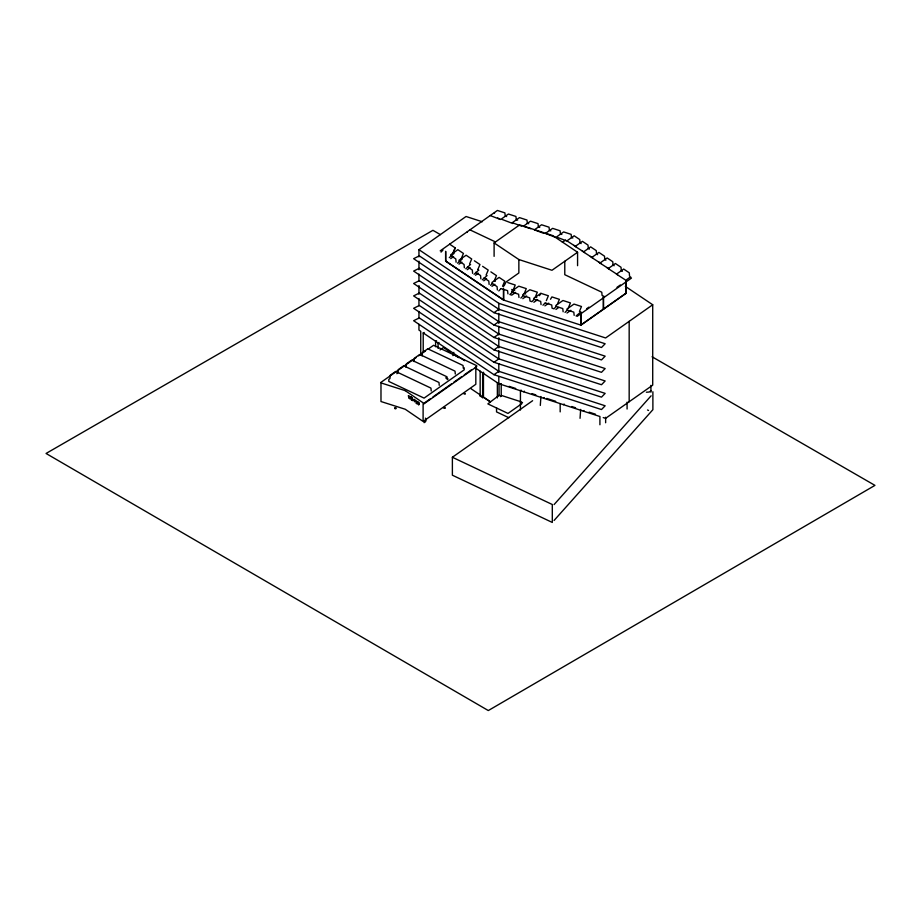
<?xml version="1.0" encoding="UTF-8"?>
<svg xmlns="http://www.w3.org/2000/svg" width="921" height="921" viewBox="0 0 921 921"><rect width="100%" height="100%" fill="white"/><g stroke="black" fill="none" stroke-linecap="round" stroke-linejoin="round"><path stroke-width="1.38" d="M406.023 367.214L406.288 363.956L411.733 360.123L446.996 376.793L447.272 379.671M414.036 361.562L414.312 358.292L419.757 354.458L455.02 371.14L455.296 374.018M422.06 355.909L422.336 352.639L427.781 348.806L463.044 365.487L463.321 368.365M513.216 289.942L515.23 285.026L507.747 282.597M546.337 300.672L548.352 295.756L540.869 293.339L533.662 298.416M557.378 304.252L559.392 299.337L551.909 296.919L550.516 299.256M568.407 307.833L570.433 302.917L562.95 300.499L555.743 305.576M454.099 253.563L453.086 252.884L455.193 247.899L449.609 244.146M453.074 252.884L455.193 247.899M477.838 269.519L479.956 264.534L474.373 260.781M504.224 285.625L506.02 282.033L518.857 272.984L518.857 259.538L494.105 242.914L519.686 224.874L552.807 235.615L577.571 252.25L577.571 265.685M539.476 295.676L540.869 293.339M412.585 398.908L412.09 397.791L412.47 399.541M425.387 418.122C428.115 420.575 422.808 424.673 424.12 421.507M554.085 504.581L651.112 395.811M554.085 520.457L652.885 409.684L652.885 391.747M501.358 383.7L500.736 384.333L497.363 382.733L497.363 397.907M521.056 390.078L520.434 390.723L520.434 410.018M523.75 391.793L524.36 391.16M540.926 396.525L540.305 405.436M543.62 398.24L544.242 397.607M563.491 404.687L564.113 404.043M580.667 409.419L580.046 418.318M583.361 411.123L583.983 410.49M418.951 256.867L418.951 249.683L466.049 216.493L482.27 221.754M440.203 250.857L497.409 210.449L504.881 212.878L505.261 216.101L506.619 216.539M442.955 250.052L441.032 252.112M450.645 254.772L457.864 249.683L463.447 253.448L461.329 258.433L462.354 259.112M453.132 254.242L449.287 257.65M450.714 258.617L453.604 256.579M458.9 260.309L466.118 255.232L471.702 258.985L469.583 263.982L470.608 264.649M461.386 259.791L457.541 263.199M458.969 264.154L461.858 262.117M469.641 265.329L465.796 268.748M467.223 269.703L470.113 267.666M477.895 270.878L474.05 274.285M475.478 275.241L478.367 273.215M486.15 276.415L482.305 279.834M483.732 280.79L486.61 278.752M491.918 282.494L499.124 277.405L504.72 281.158L502.59 286.155L503.626 286.822M492.482 283.323L490.548 285.372M491.975 286.339L494.865 284.301M562.397 242.292L565.655 240.001M500.736 288.86L498.802 290.921M380.626 382.595L416.315 357.44M418.618 355.817L425.525 350.947M427.828 349.324L433.584 345.271L476.687 365.649L476.687 366.685L423.729 404.008M511.581 291.255L518.788 286.178L526.271 288.607L524.256 293.511L525.695 293.983M513.699 291.082L509.843 294.501L511.777 295.123L515.633 292.406M396.836 373.684L397.999 372.878L398.275 369.609L403.709 365.775L438.972 382.445L439.248 385.323M577.571 252.25L551.978 270.279L518.857 259.538M440.065 349.911L443.485 347.493L450.45 352.179M493.99 312.668L498.802 309.272L605.155 343.752L601.482 347.516L493.99 312.668L413.633 258.686L419.308 255.865L498.802 309.272M522.621 294.835L529.828 289.758L537.311 292.187L535.297 297.092L536.736 297.564M522.817 296.021L520.883 298.082M522.817 298.703L526.674 295.986M493.99 325.067L498.802 321.671L605.155 356.162L601.482 359.927L493.99 325.067L413.633 271.085L419.308 268.276L498.802 321.671M533.858 299.601L531.924 301.662L530.012 301.04L529.644 297.817L523.197 295.722M533.858 302.284L537.714 299.567M493.99 337.477L498.802 334.081L605.155 368.561L601.482 372.326L493.99 337.477L413.633 283.495L419.308 280.686L498.802 334.081M544.898 303.182L542.964 305.242M544.898 305.864L548.755 303.147M493.99 349.888L498.802 346.492L605.155 380.972L601.482 384.736L493.99 349.888L413.633 295.906L419.308 293.085L498.802 346.492M555.927 306.762L554.005 308.823L552.093 308.201L551.725 304.978L545.278 302.882M555.939 309.444L558.828 307.407M423.706 403.456L430.66 398.551M432.974 396.916L451.509 383.861M453.823 382.227L461.928 376.505M464.242 374.882L471.195 369.977M566.783 309.157L573.99 304.08L581.473 306.497L579.447 311.413L580.898 311.885L576.086 315.972M566.968 310.342L565.045 312.403M493.99 362.287L498.802 358.891L605.155 393.382L601.482 397.147L493.99 362.287L413.633 308.305L419.308 305.496L498.802 358.891M566.979 313.025L570.836 310.308M423.706 421.024L475.823 384.287L475.823 366.708M586.677 308.708L588.922 307.119M617.001 287.329L620.374 284.957M493.99 374.697L498.802 371.301L605.155 405.781L601.482 409.546L493.99 374.697L413.633 320.715L419.308 317.906L498.802 371.301M577.191 316.34L631.461 278.084M580.898 324.986L625.82 293.327M499.101 395.282L487.854 403.893L508.001 413.425L521.919 403.605M625.301 286.35L652.713 304.759L605.615 337.961L498.802 303.32L418.951 249.683M522.518 402.5L520.434 402.442L521.056 401.798L501.358 395.42L500.564 396.663M452.384 457.265L552.301 504.512L552.301 522.449L452.384 475.201L452.384 457.265L532.626 400.704M650.928 390.815L649.236 392.024L646.381 392.231M423.211 352.236L423.211 332.93L424.167 332.458M436.554 340.77L435.587 341.254L435.587 346.757M439.029 342.439L438.074 342.911L438.074 348.426M453.88 352.409L452.925 352.893L452.925 355.644M483.594 372.372L482.639 372.844L482.639 397.665L483.594 397.181L490.329 401.706M480.163 371.186L480.163 395.995L481.119 395.523M444.175 407.37C442.068 408.348 446.512 408.936 445.108 407.462M464.725 393.198L465.301 394.084L463.631 393.658M517.66 220.119L516.301 219.682L515.921 216.458L508.45 214.029L501.231 219.117L512.847 223.515M528.7 223.699L527.342 223.262L526.962 220.038L519.49 217.609L512.272 222.698L521.608 226.14M539.741 227.28L538.382 226.842L538.002 223.619L530.531 221.19L523.312 226.278L530.795 228.696M550.781 230.86L549.423 230.423L549.043 227.199L541.571 224.77L534.353 229.847L543.689 233.301M561.822 234.441L560.463 234.003L560.083 230.78L552.612 228.35L545.393 233.427L555.662 237.388M572.862 238.021L571.504 237.583L571.124 234.36L563.652 231.931L556.434 237.008L566.703 240.968M490.191 215.537L500.46 219.486L497.674 217.955M511.731 289.459L514.655 290.403M501.116 288.561L507.563 290.656L507.932 293.88M512.157 292.141L518.604 294.236L518.972 297.46M534.238 299.302L540.685 301.397L541.053 304.621M556.319 306.463L562.766 308.558L563.134 311.782M567.359 310.043L573.795 312.138L574.174 315.362M445.614 251.502L445.614 261.15L503.488 300.027L580.898 325.125L580.898 312.726M509.106 386.348L515.668 388.478M532.004 393.635L535.826 394.879M546.786 398.425L555.697 401.314M571.757 406.518L575.579 407.761M589.072 412.136L595.45 414.208M475.178 367.836L498.802 383.712L599.916 416.499L599.916 424.765M603.232 417.57L605.615 418.341L652.713 385.151L652.713 304.759M469.906 229.836L495.44 241.912M647.544 409.995L648.522 410.455M445.637 377.863L448.147 379.049M508.841 417.72L496.546 411.906L496.546 407.773M440.399 234.625L432.928 230.319L46.05 453.466L488.303 710.552L874.95 485.379L652.068 356.772M575.222 246.229L566.945 240.876L574.163 235.788L579.746 239.541L580.034 242.833L581.116 243.57M583.477 251.778L575.199 246.414L582.417 241.337L588.001 245.09L588.289 248.382L589.371 249.107M591.719 257.316L583.454 251.963L590.66 246.874L596.255 250.627L596.543 253.92L597.625 254.657M599.974 262.865L591.708 257.5L598.915 252.423L604.51 256.176L604.798 259.469L605.88 260.194M608.228 268.402L599.962 263.049L607.169 257.961L612.764 261.725L613.052 265.018L614.134 265.743M409.88 398.954L409.857 398.54M622.389 271.281L621.295 270.555L621.019 267.263L615.424 263.51L608.217 268.587L617.565 274.677M573.921 245.366L576.304 246.955M582.153 250.892L584.559 252.504M590.373 256.418L592.813 258.041M598.604 261.944L601.068 263.59M606.835 267.47L609.311 269.139M482.616 266.319L488.211 270.072L486.092 275.068L487.117 275.736M490.87 271.868L496.465 275.621L494.347 280.606L495.371 281.285M477.849 269.508L478.862 270.198M450.991 255.704L455.814 258.939L456.091 262.232M459.245 261.242L464.069 264.477L464.345 267.769M467.5 266.791L472.323 270.026L472.6 273.318M475.754 272.328L480.578 275.563L480.854 278.856M484.009 277.877L488.821 281.112L489.109 284.405M492.263 283.415L497.075 286.661L497.363 289.954M445.845 261.127L503.626 299.935L503.626 288.906M423.211 332.93L464.552 360.698M453.926 354.516L458.577 357.636M470.907 388.662L479.991 394.764M490.202 401.798L483.467 397.285L483.467 372.464M480.163 395.995L482.639 397.665M410.317 396.583L410.202 397.987M414.174 399.219L414.059 400.623M414.887 399.702L414.772 401.107M417.409 401.418L417.858 403.214L417.409 402.765M414.174 399.841L414.772 400.244M414.174 399.979L414.772 400.393M415.901 401.234L416.096 400.842C414.646 400.923 417.489 401.844 416.35 401.694L415.843 401.349M411.18 398.655L411.18 397.319M408.671 397.734L408.671 398.171M414.611 401.74L414.381 401.706M415.981 402.719L415.889 403.11M418.894 404.664L418.664 404.998M431.224 390.988L430.947 388.109L395.685 371.428L390.251 375.261L389.974 378.531L388.812 379.337L388.812 381.444L424.086 398.114L464.196 369.839L464.196 367.744M629.55 276.104L629.273 272.812L623.678 269.047L616.471 274.136L625.82 280.226L630.632 276.83L630.632 277.532M650.928 385.323L650.928 392.219M629.17 321.36L629.17 401.74M627.086 402.143L627.086 409.028M626.05 280.893L626.05 293.292M625.981 280.997L625.981 293.408L581.07 325.067L581.07 312.656M605.638 417.248L605.638 422.762M603.52 309.237L603.52 296.827L604.326 297.207L604.326 296.504L602.092 295.457L601.77 292.199L564.78 274.7L564.78 261.265M603.359 296.758L603.359 309.157M560.175 403.605L560.175 411.883M503.488 288.998L503.488 300.027M501.22 385.174L501.22 396.203M499.055 383.539L499.055 395.938M498.802 303.32L498.802 310.504M498.802 313.37L498.802 323.421M498.802 326.287L498.802 334.91M498.802 337.777L498.802 347.827M498.802 350.694L498.802 359.305M498.802 363.611L498.802 372.222M498.802 376.528L498.802 383.712M494.473 212.601L494.473 213.304M494.105 242.914L494.105 256.349M467.338 231.735L467.338 232.426M445.683 251.398L445.683 261.046M420.736 354.7L420.736 331.272L418.951 330.075L418.951 324.33M418.951 261.173L418.951 269.784M418.951 274.09L418.951 281.262M418.951 285.568L418.951 294.19M418.951 298.496L418.951 305.668M418.951 311.413L418.951 318.585M412.804 400.716L412.85 400.727M417.075 403.64L417.432 404.089L417.086 403.605M408.394 395.846C409.074 399.219 409.511 394.453 408.394 395.846M411.319 399.622L411.687 400.232L411.319 399.622M394.821 408.003C394.764 410.34 398.137 407.128 394.821 408.003M405.228 390.642L380.983 382.917L380.983 401.533L405.228 409.246L423.107 421.45L423.107 402.845L405.228 390.642M411.56 397.435L410.927 396.997L411.56 397.435M418.618 402.247L419.067 404.043L418.618 402.247"/></g></svg>
